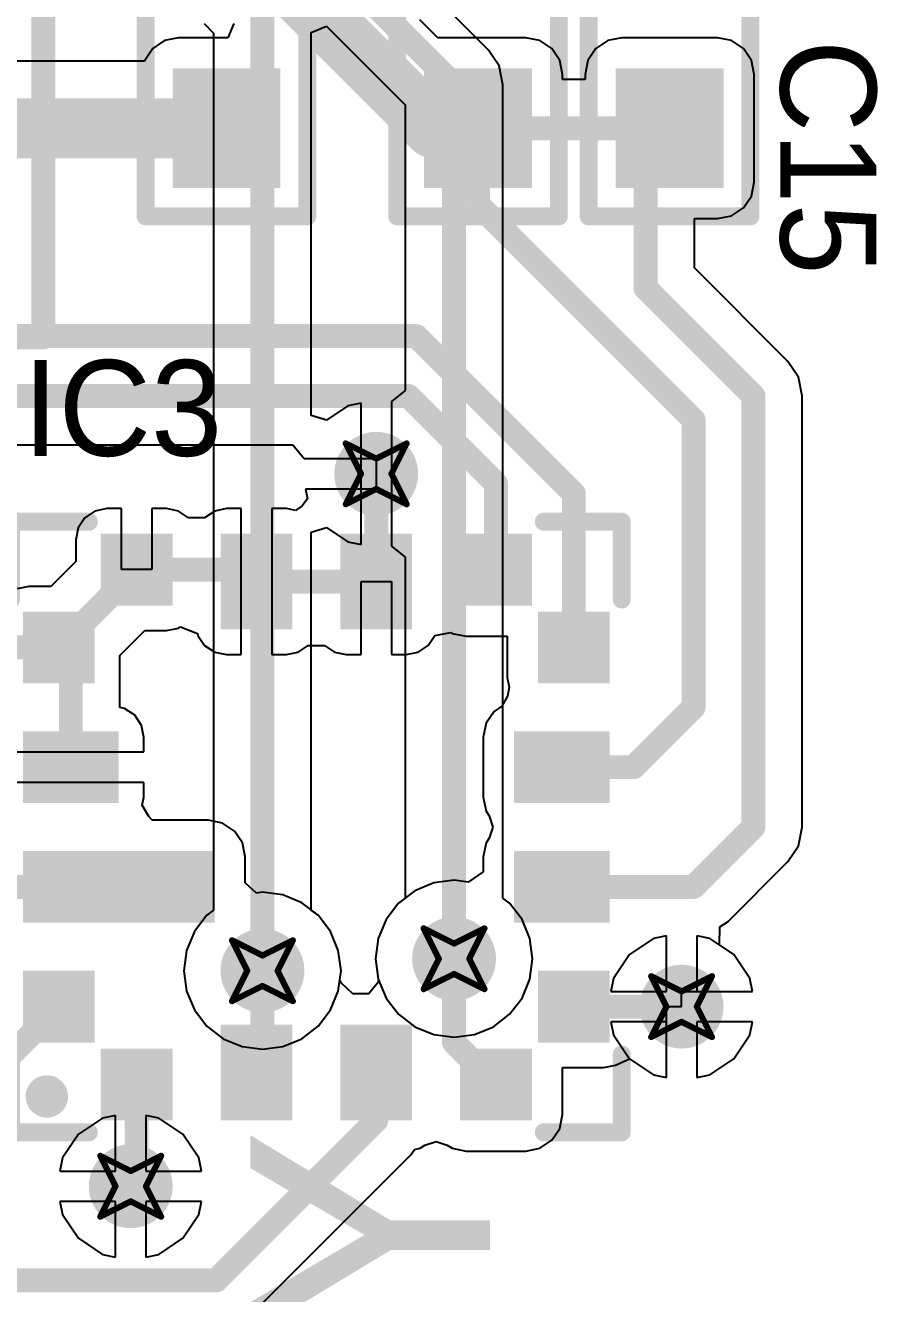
# Model space of a CAD drawing. Header units: millimetres. Extents: x 21 to 336, y 20 to 129.
# Drawn here: x 66.82 to 73.94, y 50.3 to 60.9 of the extents above; entities that cross this region are included whole.
import ezdxf

# ---------------------------------------------------------------- set-up
doc = ezdxf.new("R2010")
doc.units = ezdxf.units.MM
for name, color, linetype in [('BottomLayer', 5, 'Continuous'), ('BottomSolder', 6, 'Continuous'), ('DrillDrawing', 1, 'Continuous'), ('MultiLayer', 9, 'Continuous'), ('TopLayer', 1, 'Continuous'), ('TopOverlay', 2, 'Continuous'), ('TopPaste', 8, 'Continuous'), ('TopSolder', 216, 'Continuous')]:
    doc.layers.add(name, color=color, linetype=linetype)

# ---------------------------------------------------------------- blocks, each defined once
blk = doc.blocks.new('HDR1X2_1')
at = {"layer": 'BottomLayer', "const_width": 0.75}
blk.add_lwpolyline([(2.165, 0, 1), (2.915, 0, 1)], format="xyb", close=True, dxfattribs=at)
at = {"layer": 'BottomLayer'}
blk.add_solid([(-0.75, -0.75), (0.75, -0.75), (-0.75, 0.75), (0.75, 0.75)], dxfattribs=at)
at = {"layer": 'BottomSolder', "const_width": 0.8}
blk.add_lwpolyline([(2.14, 0, 1), (2.94, 0, 1)], format="xyb", close=True, dxfattribs=at)
at = {"layer": 'BottomSolder'}
blk.add_solid([(-0.8, -0.8), (0.8, -0.8), (-0.8, 0.8), (0.8, 0.8)], dxfattribs=at)
at = {"layer": 'MultiLayer', "const_width": 0.75}
blk.add_lwpolyline([(2.165, 0, 1), (2.915, 0, 1)], format="xyb", close=True, dxfattribs=at)
at = {"layer": 'MultiLayer'}
blk.add_solid([(-0.75, -0.75), (0.75, -0.75), (-0.75, 0.75), (0.75, 0.75)], dxfattribs=at)
at = {"layer": 'TopLayer', "const_width": 0.75}
blk.add_lwpolyline([(2.165, 0, 1), (2.915, 0, 1)], format="xyb", close=True, dxfattribs=at)
at = {"layer": 'TopLayer'}
blk.add_solid([(-0.75, -0.75), (0.75, -0.75), (-0.75, 0.75), (0.75, 0.75)], dxfattribs=at)
at = {"layer": 'TopOverlay', "const_width": 0.2}
for points in [[(3.81, 1.27), (-1.27, 1.27)], [(-1.27, -1.27), (-1.27, 1.27)], [(3.81, -1.27), (3.81, 1.27)], [(3.81, -1.27), (-1.27, -1.27)]]:
    blk.add_lwpolyline(points, dxfattribs=at)
at = {"layer": 'TopOverlay', "const_width": 0.1}
for points in [[(-1.32, 1.27, 1), (-1.22, 1.27, 1)], [(-1.32, 1.27, 1), (-1.22, 1.27, 1)], [(3.76, 1.27, 1), (3.86, 1.27, 1)], [(3.76, 1.27, 1), (3.86, 1.27, 1)], [(-1.32, -1.27, 1), (-1.22, -1.27, 1)], [(-1.32, -1.27, 1), (-1.22, -1.27, 1)], [(3.76, -1.27, 1), (3.86, -1.27, 1)], [(3.76, -1.27, 1), (3.86, -1.27, 1)]]:
    blk.add_lwpolyline(points, format="xyb", close=True, dxfattribs=at)
at = {"layer": 'TopSolder', "const_width": 0.8}
blk.add_lwpolyline([(2.14, 0, 1), (2.94, 0, 1)], format="xyb", close=True, dxfattribs=at)
at = {"layer": 'TopSolder'}
blk.add_solid([(-0.8, -0.8), (0.8, -0.8), (-0.8, 0.8), (0.8, 0.8)], dxfattribs=at)
blk = doc.blocks.new('SMD_RC0603_12')
at = {"layer": 'TopLayer'}
for points in [[(-1.314, -0.4), (-0.414, -0.4), (-1.314, 0.4), (-0.414, 0.4)], [(0.414, -0.4), (1.314, -0.4), (0.414, 0.4), (1.314, 0.4)]]:
    blk.add_solid(points, dxfattribs=at)
at = {"layer": 'TopOverlay', "const_width": 0.15}
for points in [[(1.6, 0.675), (-1.6, 0.675)], [(-1.6, -0.675), (-1.6, 0.675)], [(1.6, -0.675), (1.6, 0.675)], [(1.6, -0.675), (-1.6, -0.675)]]:
    blk.add_lwpolyline(points, dxfattribs=at)
at = {"layer": 'TopOverlay', "const_width": 0.075}
for points in [[(-1.638, 0.675, 1), (-1.563, 0.675, 1)], [(-1.638, 0.675, 1), (-1.563, 0.675, 1)], [(1.563, 0.675, 1), (1.638, 0.675, 1)], [(1.563, 0.675, 1), (1.638, 0.675, 1)], [(-1.638, -0.675, 1), (-1.563, -0.675, 1)], [(-1.638, -0.675, 1), (-1.563, -0.675, 1)], [(1.563, -0.675, 1), (1.638, -0.675, 1)], [(1.563, -0.675, 1), (1.638, -0.675, 1)]]:
    blk.add_lwpolyline(points, format="xyb", close=True, dxfattribs=at)
at = {"layer": 'TopPaste'}
for points in [[(-1.314, -0.4), (-0.414, -0.4), (-1.314, 0.4), (-0.414, 0.4)], [(0.414, -0.4), (1.314, -0.4), (0.414, 0.4), (1.314, 0.4)]]:
    blk.add_solid(points, dxfattribs=at)
at = {"layer": 'TopSolder'}
for points in [[(-1.364, -0.45), (-0.364, -0.45), (-1.364, 0.45), (-0.364, 0.45)], [(0.364, -0.45), (1.364, -0.45), (0.364, 0.45), (1.364, 0.45)]]:
    blk.add_solid(points, dxfattribs=at)
blk = doc.blocks.new('SMD_RC0603_13')
at = {"layer": 'TopLayer'}
for points in [[(-1.314, -0.4), (-0.414, -0.4), (-1.314, 0.4), (-0.414, 0.4)], [(0.414, -0.4), (1.314, -0.4), (0.414, 0.4), (1.314, 0.4)]]:
    blk.add_solid(points, dxfattribs=at)
at = {"layer": 'TopOverlay', "const_width": 0.15}
for points in [[(1.6, 0.675), (-1.6, 0.675)], [(-1.6, -0.675), (-1.6, 0.675)], [(1.6, -0.675), (1.6, 0.675)], [(1.6, -0.675), (-1.6, -0.675)]]:
    blk.add_lwpolyline(points, dxfattribs=at)
at = {"layer": 'TopOverlay', "const_width": 0.075}
for points in [[(-1.638, 0.675, 1), (-1.563, 0.675, 1)], [(-1.638, 0.675, 1), (-1.563, 0.675, 1)], [(1.563, 0.675, 1), (1.638, 0.675, 1)], [(1.563, 0.675, 1), (1.638, 0.675, 1)], [(-1.638, -0.675, 1), (-1.563, -0.675, 1)], [(-1.638, -0.675, 1), (-1.563, -0.675, 1)], [(1.563, -0.675, 1), (1.638, -0.675, 1)], [(1.563, -0.675, 1), (1.638, -0.675, 1)]]:
    blk.add_lwpolyline(points, format="xyb", close=True, dxfattribs=at)
at = {"layer": 'TopPaste'}
for points in [[(-1.314, -0.4), (-0.414, -0.4), (-1.314, 0.4), (-0.414, 0.4)], [(0.414, -0.4), (1.314, -0.4), (0.414, 0.4), (1.314, 0.4)]]:
    blk.add_solid(points, dxfattribs=at)
at = {"layer": 'TopSolder'}
for points in [[(-1.364, -0.45), (-0.364, -0.45), (-1.364, 0.45), (-0.364, 0.45)], [(0.364, -0.45), (1.364, -0.45), (0.364, 0.45), (1.364, 0.45)]]:
    blk.add_solid(points, dxfattribs=at)
blk = doc.blocks.new('LGA_16L_20')
at = {"layer": 'TopLayer'}
for points in [[(0.3, 2.9), (0.3, 2.4), (0.8, 2.9), (0.8, 2.4)], [(1.3, 2.9), (1.3, 2.2), (1.8, 2.9), (1.8, 2.2)], [(2.3, 2.9), (2.3, 2.2), (2.8, 2.9), (2.8, 2.2)], [(3.3, 2.9), (3.3, 2.4), (3.8, 2.9), (3.8, 2.4)], [(-0.35, 1.75), (0.15, 1.75), (-0.35, 2.25), (0.15, 2.25)], [(4.45, 2.25), (3.95, 2.25), (4.45, 1.75), (3.95, 1.75)], [(-0.35, 0.75), (0.35, 0.75), (-0.35, 1.25), (0.35, 1.25)], [(4.45, 1.25), (3.75, 1.25), (4.45, 0.75), (3.75, 0.75)], [(-0.35, -0.25), (1.15, -0.25), (-0.35, 0.25), (1.15, 0.25)], [(4.45, 0.25), (3.75, 0.25), (4.45, -0.25), (3.75, -0.25)], [(-0.35, -1.25), (0.15, -1.25), (-0.35, -0.75), (0.15, -0.75)], [(4.45, -0.75), (3.95, -0.75), (4.45, -1.25), (3.95, -1.25)], [(1.8, -1.9), (1.8, -1.2), (1.3, -1.9), (1.3, -1.2)], [(2.8, -1.9), (2.8, -1.2), (2.3, -1.9), (2.3, -1.2)], [(0.8, -1.9), (0.8, -1.4), (0.3, -1.9), (0.3, -1.4)], [(3.8, -1.9), (3.8, -1.4), (3.3, -1.9), (3.3, -1.4)]]:
    blk.add_solid(points, dxfattribs=at)
at = {"layer": 'TopOverlay', "const_width": 0.15}
for points in [[(-0.5, 2.4), (-0.5, 3.05)], [(-0.5, 3.05), (0.15, 3.05)], [(3.95, 3.05), (4.6, 3.05)], [(4.6, 2.4), (4.6, 3.05)], [(-0.5, -2.05), (-0.5, -1.4)], [(4.6, -2.05), (4.6, -1.4)], [(-0.5, -2.05), (0.15, -2.05)], [(3.95, -2.05), (4.6, -2.05)]]:
    blk.add_lwpolyline(points, dxfattribs=at)
at = {"layer": 'TopOverlay'}
for points, const_width in [([(-0.537, 3.05, 1), (-0.462, 3.05, 1)], 0.075), ([(-0.537, 3.05, 1), (-0.462, 3.05, 1)], 0.075), ([(0.112, 3.05, 1), (0.188, 3.05, 1)], 0.075), ([(3.912, 3.05, 1), (3.988, 3.05, 1)], 0.075), ([(4.563, 3.05, 1), (4.638, 3.05, 1)], 0.075), ([(4.563, 3.05, 1), (4.638, 3.05, 1)], 0.075), ([(-0.537, 2.4, 1), (-0.462, 2.4, 1)], 0.075), ([(4.563, 2.4, 1), (4.638, 2.4, 1)], 0.075), ([(-0.537, -1.4, 1), (-0.462, -1.4, 1)], 0.075), ([(4.563, -1.4, 1), (4.638, -1.4, 1)], 0.075), ([(-0.15, -1.75, 1), (-0.25, -1.75, 1)], 0.254), ([(-0.313, -1.75, 1), (-0.186, -1.75, 1)], 0.127), ([(-0.213, -1.75, 1), (-0.086, -1.75, 1)], 0.127), ([(-0.537, -2.05, 1), (-0.462, -2.05, 1)], 0.075), ([(-0.537, -2.05, 1), (-0.462, -2.05, 1)], 0.075), ([(0.112, -2.05, 1), (0.188, -2.05, 1)], 0.075), ([(3.912, -2.05, 1), (3.988, -2.05, 1)], 0.075), ([(4.563, -2.05, 1), (4.638, -2.05, 1)], 0.075), ([(4.563, -2.05, 1), (4.638, -2.05, 1)], 0.075)]:
    blk.add_lwpolyline(points, format="xyb", close=True, dxfattribs=dict(at, const_width=const_width))
at = {"layer": 'TopPaste'}
for points in [[(0.3, 2.9), (0.3, 2.4), (0.8, 2.9), (0.8, 2.4)], [(1.3, 2.9), (1.3, 2.2), (1.8, 2.9), (1.8, 2.2)], [(2.3, 2.9), (2.3, 2.2), (2.8, 2.9), (2.8, 2.2)], [(3.3, 2.9), (3.3, 2.4), (3.8, 2.9), (3.8, 2.4)], [(-0.35, 1.75), (0.15, 1.75), (-0.35, 2.25), (0.15, 2.25)], [(4.45, 2.25), (3.95, 2.25), (4.45, 1.75), (3.95, 1.75)], [(-0.35, 0.75), (0.35, 0.75), (-0.35, 1.25), (0.35, 1.25)], [(4.45, 1.25), (3.75, 1.25), (4.45, 0.75), (3.75, 0.75)], [(-0.35, -0.25), (1.15, -0.25), (-0.35, 0.25), (1.15, 0.25)], [(4.45, 0.25), (3.75, 0.25), (4.45, -0.25), (3.75, -0.25)], [(-0.35, -1.25), (0.15, -1.25), (-0.35, -0.75), (0.15, -0.75)], [(4.45, -0.75), (3.95, -0.75), (4.45, -1.25), (3.95, -1.25)], [(1.8, -1.9), (1.8, -1.2), (1.3, -1.9), (1.3, -1.2)], [(2.8, -1.9), (2.8, -1.2), (2.3, -1.9), (2.3, -1.2)], [(0.8, -1.9), (0.8, -1.4), (0.3, -1.9), (0.3, -1.4)], [(3.8, -1.9), (3.8, -1.4), (3.3, -1.9), (3.3, -1.4)]]:
    blk.add_solid(points, dxfattribs=at)
at = {"layer": 'TopSolder'}
for points in [[(0.25, 2.95), (0.25, 2.35), (0.85, 2.95), (0.85, 2.35)], [(1.25, 2.95), (1.25, 2.15), (1.85, 2.95), (1.85, 2.15)], [(2.25, 2.95), (2.25, 2.15), (2.85, 2.95), (2.85, 2.15)], [(3.25, 2.95), (3.25, 2.35), (3.85, 2.95), (3.85, 2.35)], [(-0.4, 1.7), (0.2, 1.7), (-0.4, 2.3), (0.2, 2.3)], [(4.5, 2.3), (3.9, 2.3), (4.5, 1.7), (3.9, 1.7)], [(-0.4, 0.7), (0.4, 0.7), (-0.4, 1.3), (0.4, 1.3)], [(4.5, 1.3), (3.7, 1.3), (4.5, 0.7), (3.7, 0.7)], [(-0.4, -0.3), (1.2, -0.3), (-0.4, 0.3), (1.2, 0.3)], [(4.5, 0.3), (3.7, 0.3), (4.5, -0.3), (3.7, -0.3)], [(-0.4, -1.3), (0.2, -1.3), (-0.4, -0.7), (0.2, -0.7)], [(4.5, -0.7), (3.9, -0.7), (4.5, -1.3), (3.9, -1.3)], [(1.85, -1.95), (1.85, -1.15), (1.25, -1.95), (1.25, -1.15)], [(2.85, -1.95), (2.85, -1.15), (2.25, -1.95), (2.25, -1.15)], [(0.85, -1.95), (0.85, -1.35), (0.25, -1.95), (0.25, -1.35)], [(3.85, -1.95), (3.85, -1.35), (3.25, -1.95), (3.25, -1.35)]]:
    blk.add_solid(points, dxfattribs=at)
blk = doc.blocks.new('SMD_RC0603_34')
at = {"layer": 'TopLayer'}
for points in [[(-1.314, -0.4), (-0.414, -0.4), (-1.314, 0.4), (-0.414, 0.4)], [(0.414, -0.4), (1.314, -0.4), (0.414, 0.4), (1.314, 0.4)]]:
    blk.add_solid(points, dxfattribs=at)
at = {"layer": 'TopOverlay', "const_width": 0.15}
for points in [[(1.6, 0.675), (-1.6, 0.675)], [(-1.6, -0.675), (-1.6, 0.675)], [(1.6, -0.675), (1.6, 0.675)], [(1.6, -0.675), (-1.6, -0.675)]]:
    blk.add_lwpolyline(points, dxfattribs=at)
at = {"layer": 'TopOverlay', "const_width": 0.075}
for points in [[(-1.638, 0.675, 1), (-1.563, 0.675, 1)], [(-1.638, 0.675, 1), (-1.563, 0.675, 1)], [(1.563, 0.675, 1), (1.638, 0.675, 1)], [(1.563, 0.675, 1), (1.638, 0.675, 1)], [(-1.638, -0.675, 1), (-1.563, -0.675, 1)], [(-1.638, -0.675, 1), (-1.563, -0.675, 1)], [(1.563, -0.675, 1), (1.638, -0.675, 1)], [(1.563, -0.675, 1), (1.638, -0.675, 1)]]:
    blk.add_lwpolyline(points, format="xyb", close=True, dxfattribs=at)
at = {"layer": 'TopPaste'}
for points in [[(-1.314, -0.4), (-0.414, -0.4), (-1.314, 0.4), (-0.414, 0.4)], [(0.414, -0.4), (1.314, -0.4), (0.414, 0.4), (1.314, 0.4)]]:
    blk.add_solid(points, dxfattribs=at)
at = {"layer": 'TopSolder'}
for points in [[(-1.364, -0.45), (-0.364, -0.45), (-1.364, 0.45), (-0.364, 0.45)], [(0.364, -0.45), (1.364, -0.45), (0.364, 0.45), (1.364, 0.45)]]:
    blk.add_solid(points, dxfattribs=at)

msp = doc.modelspace()

# ---------------------------------------------------------------- linework, layer by layer
at = {"layer": 'BottomLayer'}
for p, q in [((70.688, 60.688), (69.533, 61.844)), ((68.312, 60.912), (68.392, 60.831)), ((68.392, 60.831), (68.392, 53.506)), ((69.208, 60.836), (69.335, 60.888)), ((69.208, 57.637), (69.208, 60.836)), ((69.335, 60.888), (69.992, 60.231)), ((70.777, 60.556), (70.688, 60.688)), ((70.688, 60.688), (70.688, 60.688)), ((70.808, 60.4), (70.777, 60.556)), ((70.808, 53.606), (70.808, 60.4)), ((69.992, 60.231), (69.992, 57.847)), ((69.992, 57.847), (69.877, 57.753)), ((69.623, 57.741), (69.514, 57.719)), ((69.623, 57.15), (69.623, 57.741)), ((69.877, 57.753), (69.877, 57.15)), ((69.335, 57.599), (69.208, 57.637)), ((69.514, 57.719), (69.335, 57.599)), ((69.623, 56.559), (69.623, 57.15)), ((69.877, 57.15), (69.877, 56.547)), ((69.208, 56.663), (69.335, 56.701)), ((69.335, 56.701), (69.514, 56.581)), ((69.208, 53.506), (69.208, 56.663)), ((69.514, 56.581), (69.623, 56.559)), ((69.877, 56.547), (69.992, 56.453)), ((69.992, 56.453), (69.992, 53.606)), ((69.992, 53.606), (69.936, 53.564)), ((70.864, 53.564), (70.808, 53.606)), ((68.392, 53.506), (68.336, 53.464)), ((69.264, 53.464), (69.208, 53.506)), ((69.936, 53.564), (69.832, 53.428)), ((70.968, 53.428), (70.864, 53.564)), ((68.336, 53.464), (68.232, 53.328)), ((69.368, 53.328), (69.264, 53.464)), ((69.832, 53.428), (69.767, 53.27)), ((71.033, 53.27), (70.968, 53.428)), ((68.232, 53.328), (68.167, 53.17)), ((69.433, 53.17), (69.368, 53.328)), ((72.173, 53.291), (72.064, 53.269)), ((72.173, 52.827), (72.173, 53.291)), ((72.536, 53.269), (72.427, 53.291)), ((72.427, 53.291), (72.427, 52.827)), ((69.767, 53.27), (69.744, 53.1)), ((71.056, 53.1), (71.033, 53.27)), ((72.064, 53.269), (71.865, 53.135)), ((72.735, 53.135), (72.536, 53.269)), ((68.167, 53.17), (68.144, 53)), ((69.456, 53), (69.433, 53.17)), ((69.744, 53.1), (69.767, 52.93)), ((71.033, 52.93), (71.056, 53.1)), ((71.865, 53.135), (71.731, 52.936)), ((72.869, 52.936), (72.735, 53.135)), ((68.144, 53), (68.167, 52.83)), ((69.433, 52.83), (69.456, 53)), ((69.767, 52.93), (69.832, 52.772)), ((70.968, 52.772), (71.033, 52.93)), ((71.731, 52.936), (71.709, 52.827)), ((72.891, 52.827), (72.869, 52.936)), ((68.167, 52.83), (68.232, 52.672)), ((69.368, 52.672), (69.433, 52.83)), ((69.832, 52.772), (69.936, 52.636)), ((70.864, 52.636), (70.968, 52.772)), ((71.709, 52.827), (72.173, 52.827)), ((72.427, 52.827), (72.891, 52.827)), ((68.232, 52.672), (68.336, 52.536)), ((69.264, 52.536), (69.368, 52.672)), ((69.936, 52.636), (70.072, 52.532)), ((70.728, 52.532), (70.864, 52.636)), ((72.173, 52.573), (71.709, 52.573)), ((71.709, 52.573), (71.731, 52.464)), ((72.173, 52.109), (72.173, 52.573)), ((72.891, 52.573), (72.427, 52.573)), ((72.427, 52.573), (72.427, 52.109)), ((72.869, 52.464), (72.891, 52.573)), ((68.336, 52.536), (68.472, 52.432)), ((68.472, 52.432), (68.63, 52.367)), ((68.97, 52.367), (69.128, 52.432)), ((69.128, 52.432), (69.264, 52.536)), ((70.072, 52.532), (70.23, 52.467)), ((70.23, 52.467), (70.4, 52.444)), ((70.4, 52.444), (70.57, 52.467)), ((70.57, 52.467), (70.728, 52.532)), ((71.731, 52.464), (71.865, 52.265)), ((72.735, 52.265), (72.869, 52.464)), ((68.63, 52.367), (68.8, 52.344)), ((68.8, 52.344), (68.97, 52.367)), ((71.865, 52.265), (72.064, 52.131)), ((72.536, 52.131), (72.735, 52.265)), ((72.064, 52.131), (72.173, 52.109)), ((72.427, 52.109), (72.536, 52.131)), ((67.464, 51.769), (67.265, 51.635)), ((67.573, 51.791), (67.464, 51.769)), ((67.573, 51.327), (67.573, 51.791)), ((67.936, 51.769), (67.827, 51.791)), ((67.827, 51.791), (67.827, 51.327)), ((68.135, 51.635), (67.936, 51.769)), ((67.265, 51.635), (67.131, 51.436)), ((68.269, 51.436), (68.135, 51.635)), ((67.131, 51.436), (67.109, 51.327)), ((68.291, 51.327), (68.269, 51.436)), ((67.109, 51.327), (67.573, 51.327)), ((67.827, 51.327), (68.291, 51.327)), ((67.573, 51.073), (67.109, 51.073)), ((67.109, 51.073), (67.131, 50.964)), ((67.573, 50.609), (67.573, 51.073)), ((68.291, 51.073), (67.827, 51.073)), ((67.827, 51.073), (67.827, 50.609)), ((68.269, 50.964), (68.291, 51.073)), ((67.131, 50.964), (67.265, 50.765)), ((68.135, 50.765), (68.269, 50.964)), ((67.265, 50.765), (67.464, 50.631)), ((67.936, 50.631), (68.135, 50.765)), ((67.464, 50.631), (67.573, 50.609)), ((67.827, 50.609), (67.936, 50.631))]:
    msp.add_line(p, q, dxfattribs=at)
at = {"layer": 'BottomLayer', "const_width": 0.2}
for points in [[(69.125, 61.675), (70.4, 60.4)], [(68.8, 53), (68.8, 61)], [(70.4, 53.1), (70.4, 60.4)], [(69.7, 57.2), (69.75, 57.15)]]:
    msp.add_lwpolyline(points, dxfattribs=at)
at = {"layer": 'BottomLayer'}
for points, const_width in [([(70.35, 60.4, 1), (70.45, 60.4, 1)], 0.1), ([(70.35, 60.4, 1), (70.45, 60.4, 1)], 0.1), ([(69.575, 57.15, 1), (69.925, 57.15, 1)], 0.35), ([(69.65, 57.2, 1), (69.75, 57.2, 1)], 0.1), ([(69.7, 57.15, 1), (69.8, 57.15, 1)], 0.1), ([(70.225, 53.1, 1), (70.575, 53.1, 1)], 0.35), ([(68.625, 53, 1), (68.975, 53, 1)], 0.35), ([(70.35, 53.1, 1), (70.45, 53.1, 1)], 0.1), ([(68.75, 53, 1), (68.85, 53, 1)], 0.1), ([(72.125, 52.7, 1), (72.475, 52.7, 1)], 0.35), ([(67.525, 51.2, 1), (67.875, 51.2, 1)], 0.35)]:
    msp.add_lwpolyline(points, format="xyb", close=True, dxfattribs=dict(at, const_width=const_width))
at = {"layer": 'DrillDrawing', "const_width": 0.0508}
for points in [[(69.496, 57.404), (69.75, 57.277)], [(69.496, 57.404), (69.623, 57.15)], [(69.75, 57.277), (70.004, 57.404)], [(69.877, 57.15), (70.004, 57.404)], [(69.496, 56.896), (69.623, 57.15)], [(69.877, 57.15), (70.004, 56.896)], [(69.496, 56.896), (69.75, 57.023)], [(69.75, 57.023), (70.004, 56.896)], [(68.546, 53.254), (68.8, 53.127)], [(68.546, 53.254), (68.673, 53)], [(68.8, 53.127), (69.054, 53.254)], [(68.927, 53), (69.054, 53.254)], [(70.146, 53.354), (70.4, 53.227)], [(70.146, 53.354), (70.273, 53.1)], [(70.4, 53.227), (70.654, 53.354)], [(70.527, 53.1), (70.654, 53.354)], [(70.146, 52.846), (70.273, 53.1)], [(70.527, 53.1), (70.654, 52.846)], [(68.546, 52.746), (68.673, 53)], [(68.927, 53), (69.054, 52.746)], [(70.146, 52.846), (70.4, 52.973)], [(70.4, 52.973), (70.654, 52.846)], [(72.046, 52.954), (72.3, 52.827)], [(72.046, 52.954), (72.173, 52.7)], [(72.3, 52.827), (72.554, 52.954)], [(72.427, 52.7), (72.554, 52.954)], [(68.546, 52.746), (68.8, 52.873)], [(68.8, 52.873), (69.054, 52.746)], [(72.046, 52.446), (72.173, 52.7)], [(72.427, 52.7), (72.554, 52.446)], [(72.046, 52.446), (72.3, 52.573)], [(72.3, 52.573), (72.554, 52.446)], [(67.446, 51.454), (67.7, 51.327)], [(67.446, 51.454), (67.573, 51.2)], [(67.7, 51.327), (67.954, 51.454)], [(67.827, 51.2), (67.954, 51.454)], [(67.446, 50.946), (67.573, 51.2)], [(67.827, 51.2), (67.954, 50.946)], [(67.446, 50.946), (67.7, 51.073)], [(67.7, 51.073), (67.954, 50.946)]]:
    msp.add_lwpolyline(points, dxfattribs=at)
at = {"layer": 'DrillDrawing', "const_width": 0.0254}
for points in [[(69.483, 57.404, 1), (69.509, 57.404, 1)], [(69.483, 57.404, 1), (69.509, 57.404, 1)], [(69.991, 57.404, 1), (70.017, 57.404, 1)], [(69.991, 57.404, 1), (70.017, 57.404, 1)], [(69.737, 57.277, 1), (69.763, 57.277, 1)], [(69.737, 57.277, 1), (69.763, 57.277, 1)], [(69.61, 57.15, 1), (69.636, 57.15, 1)], [(69.61, 57.15, 1), (69.636, 57.15, 1)], [(69.864, 57.15, 1), (69.89, 57.15, 1)], [(69.864, 57.15, 1), (69.89, 57.15, 1)], [(69.737, 57.023, 1), (69.763, 57.023, 1)], [(69.737, 57.023, 1), (69.763, 57.023, 1)], [(69.483, 56.896, 1), (69.509, 56.896, 1)], [(69.483, 56.896, 1), (69.509, 56.896, 1)], [(69.991, 56.896, 1), (70.017, 56.896, 1)], [(69.991, 56.896, 1), (70.017, 56.896, 1)], [(68.533, 53.254, 1), (68.559, 53.254, 1)], [(68.533, 53.254, 1), (68.559, 53.254, 1)], [(69.041, 53.254, 1), (69.067, 53.254, 1)], [(69.041, 53.254, 1), (69.067, 53.254, 1)], [(70.133, 53.354, 1), (70.159, 53.354, 1)], [(70.133, 53.354, 1), (70.159, 53.354, 1)], [(70.641, 53.354, 1), (70.667, 53.354, 1)], [(70.641, 53.354, 1), (70.667, 53.354, 1)], [(70.387, 53.227, 1), (70.413, 53.227, 1)], [(70.387, 53.227, 1), (70.413, 53.227, 1)], [(68.787, 53.127, 1), (68.813, 53.127, 1)], [(68.787, 53.127, 1), (68.813, 53.127, 1)], [(70.26, 53.1, 1), (70.286, 53.1, 1)], [(70.26, 53.1, 1), (70.286, 53.1, 1)], [(70.514, 53.1, 1), (70.54, 53.1, 1)], [(70.514, 53.1, 1), (70.54, 53.1, 1)], [(68.66, 53, 1), (68.686, 53, 1)], [(68.66, 53, 1), (68.686, 53, 1)], [(68.914, 53, 1), (68.94, 53, 1)], [(68.914, 53, 1), (68.94, 53, 1)], [(70.387, 52.973, 1), (70.413, 52.973, 1)], [(70.387, 52.973, 1), (70.413, 52.973, 1)], [(72.033, 52.954, 1), (72.059, 52.954, 1)], [(72.033, 52.954, 1), (72.059, 52.954, 1)], [(72.541, 52.954, 1), (72.567, 52.954, 1)], [(72.541, 52.954, 1), (72.567, 52.954, 1)], [(68.787, 52.873, 1), (68.813, 52.873, 1)], [(68.787, 52.873, 1), (68.813, 52.873, 1)], [(70.133, 52.846, 1), (70.159, 52.846, 1)], [(70.133, 52.846, 1), (70.159, 52.846, 1)], [(70.641, 52.846, 1), (70.667, 52.846, 1)], [(70.641, 52.846, 1), (70.667, 52.846, 1)], [(68.533, 52.746, 1), (68.559, 52.746, 1)], [(68.533, 52.746, 1), (68.559, 52.746, 1)], [(69.041, 52.746, 1), (69.067, 52.746, 1)], [(69.041, 52.746, 1), (69.067, 52.746, 1)], [(72.287, 52.827, 1), (72.313, 52.827, 1)], [(72.287, 52.827, 1), (72.313, 52.827, 1)], [(72.16, 52.7, 1), (72.186, 52.7, 1)], [(72.16, 52.7, 1), (72.186, 52.7, 1)], [(72.414, 52.7, 1), (72.44, 52.7, 1)], [(72.414, 52.7, 1), (72.44, 52.7, 1)], [(72.287, 52.573, 1), (72.313, 52.573, 1)], [(72.287, 52.573, 1), (72.313, 52.573, 1)], [(72.033, 52.446, 1), (72.059, 52.446, 1)], [(72.033, 52.446, 1), (72.059, 52.446, 1)], [(72.541, 52.446, 1), (72.567, 52.446, 1)], [(72.541, 52.446, 1), (72.567, 52.446, 1)], [(67.433, 51.454, 1), (67.459, 51.454, 1)], [(67.433, 51.454, 1), (67.459, 51.454, 1)], [(67.941, 51.454, 1), (67.967, 51.454, 1)], [(67.941, 51.454, 1), (67.967, 51.454, 1)], [(67.687, 51.327, 1), (67.713, 51.327, 1)], [(67.687, 51.327, 1), (67.713, 51.327, 1)], [(67.56, 51.2, 1), (67.586, 51.2, 1)], [(67.56, 51.2, 1), (67.586, 51.2, 1)], [(67.814, 51.2, 1), (67.84, 51.2, 1)], [(67.814, 51.2, 1), (67.84, 51.2, 1)], [(67.687, 51.073, 1), (67.713, 51.073, 1)], [(67.687, 51.073, 1), (67.713, 51.073, 1)], [(67.433, 50.946, 1), (67.459, 50.946, 1)], [(67.433, 50.946, 1), (67.459, 50.946, 1)], [(67.941, 50.946, 1), (67.967, 50.946, 1)], [(67.941, 50.946, 1), (67.967, 50.946, 1)]]:
    msp.add_lwpolyline(points, format="xyb", close=True, dxfattribs=at)
at = {"layer": 'MultiLayer', "const_width": 0.35}
for points in [[(69.575, 57.15, 1), (69.925, 57.15, 1)], [(70.225, 53.1, 1), (70.575, 53.1, 1)], [(68.625, 53, 1), (68.975, 53, 1)], [(72.125, 52.7, 1), (72.475, 52.7, 1)], [(67.525, 51.2, 1), (67.875, 51.2, 1)]]:
    msp.add_lwpolyline(points, format="xyb", close=True, dxfattribs=at)
at = {"layer": 'TopLayer'}
for p, q in [((68.561, 60.91), (68.512, 60.792)), ((70.264, 60.792), (70.115, 60.942)), ((67.884, 60.703), (67.817, 60.603)), ((67.983, 60.769), (67.884, 60.703)), ((68.1, 60.792), (67.983, 60.769)), ((68.512, 60.792), (68.1, 60.792)), ((71, 60.792), (70.264, 60.792)), ((71.117, 60.769), (71, 60.792)), ((71.216, 60.703), (71.117, 60.769)), ((71.283, 60.603), (71.216, 60.703)), ((71.584, 60.703), (71.517, 60.603)), ((71.683, 60.769), (71.584, 60.703)), ((71.8, 60.792), (71.683, 60.769)), ((72.6, 60.792), (71.8, 60.792)), ((72.717, 60.769), (72.6, 60.792)), ((72.816, 60.703), (72.717, 60.769)), ((72.883, 60.603), (72.816, 60.703)), ((67.816, 60.597), (66.176, 60.597)), ((67.817, 60.603), (67.816, 60.597)), ((71.306, 60.486), (71.283, 60.603)), ((71.517, 60.603), (71.494, 60.486)), ((72.906, 60.486), (72.883, 60.603)), ((71.306, 60.444), (71.306, 60.486)), ((71.494, 60.486), (71.494, 60.444)), ((72.906, 59.586), (72.906, 60.486)), ((71.494, 60.444), (71.306, 60.444)), ((72.883, 59.469), (72.906, 59.586)), ((72.816, 59.37), (72.883, 59.469)), ((72.717, 59.304), (72.816, 59.37)), ((72.408, 58.869), (72.408, 59.281)), ((72.408, 59.281), (72.6, 59.281)), ((72.6, 59.281), (72.717, 59.304)), ((73.188, 58.088), (72.408, 58.869)), ((73.277, 57.956), (73.188, 58.088)), ((73.188, 58.088), (73.188, 58.088)), ((73.308, 57.8), (73.277, 57.956)), ((73.308, 54.2), (73.308, 57.8)), ((65.069, 57.392), (69.053, 57.392)), ((69.053, 57.392), (69.147, 57.277)), ((69.147, 57.277), (69.75, 57.277)), ((69.75, 57.277), (69.75, 57.023)), ((69.75, 57.023), (69.159, 57.023)), ((69.159, 57.023), (69.176, 56.941)), ((69.132, 56.883), (69.128, 56.879)), ((69.176, 56.941), (69.132, 56.883)), ((67.317, 56.783), (67.261, 56.699)), ((67.401, 56.839), (67.317, 56.783)), ((67.5, 56.859), (67.401, 56.839)), ((67.623, 56.859), (67.5, 56.859)), ((67.623, 56.35), (67.623, 56.859)), ((68, 56.859), (67.877, 56.859)), ((67.877, 56.859), (67.877, 56.35)), ((68.099, 56.839), (68, 56.859)), ((68.183, 56.783), (68.099, 56.839)), ((68.185, 56.781), (68.183, 56.783)), ((68.315, 56.781), (68.185, 56.781)), ((68.317, 56.783), (68.315, 56.781)), ((68.401, 56.839), (68.317, 56.783)), ((68.5, 56.859), (68.401, 56.839)), ((68.623, 56.859), (68.5, 56.859)), ((68.623, 56.25), (68.623, 56.859)), ((69, 56.859), (68.877, 56.859)), ((68.877, 56.859), (68.877, 56.25)), ((69.075, 56.844), (69, 56.859)), ((69.128, 56.879), (69.075, 56.844)), ((67.261, 56.699), (67.241, 56.6)), ((67.241, 56.6), (67.241, 56.418)), ((67.241, 56.418), (67.032, 56.209)), ((67.877, 56.35), (67.623, 56.35)), ((68.623, 55.641), (68.623, 56.25)), ((68.877, 56.25), (68.877, 55.641)), ((69.623, 55.641), (69.623, 56.25)), ((69.623, 56.25), (69.877, 56.25)), ((69.877, 56.25), (69.877, 55.641)), ((66.85, 56.209), (66.751, 56.189)), ((67.032, 56.209), (66.85, 56.209)), ((67.609, 55.632), (67.818, 55.841)), ((67.818, 55.841), (68, 55.841)), ((68, 55.841), (68.099, 55.861)), ((68.099, 55.861), (68.117, 55.873)), ((68.117, 55.873), (68.258, 55.817)), ((70.239, 55.801), (70.373, 55.824)), ((70.373, 55.824), (70.383, 55.817)), ((68.258, 55.817), (68.261, 55.801)), ((68.261, 55.801), (68.317, 55.717)), ((68.317, 55.717), (68.401, 55.661)), ((69.099, 55.661), (69.183, 55.717)), ((69.183, 55.717), (69.317, 55.717)), ((69.317, 55.717), (69.401, 55.661)), ((70.099, 55.661), (70.183, 55.717)), ((70.183, 55.717), (70.239, 55.801)), ((70.383, 55.817), (70.5, 55.794)), ((70.5, 55.794), (70.844, 55.794)), ((70.844, 55.794), (70.844, 55.45)), ((67.609, 55.45), (67.609, 55.632)), ((68.401, 55.661), (68.5, 55.641)), ((68.5, 55.641), (68.623, 55.641)), ((68.877, 55.641), (69, 55.641)), ((69, 55.641), (69.099, 55.661)), ((69.401, 55.661), (69.5, 55.641)), ((69.5, 55.641), (69.623, 55.641)), ((69.877, 55.641), (70, 55.641)), ((70, 55.641), (70.099, 55.661)), ((67.608, 55.444), (67.609, 55.45)), ((67.608, 55.197), (67.608, 55.444)), ((70.844, 55.45), (70.861, 55.368)), ((70.846, 55.294), (70.798, 55.209)), ((70.861, 55.368), (70.846, 55.294)), ((67.649, 55.189), (67.608, 55.197)), ((67.733, 55.133), (67.649, 55.189)), ((70.798, 55.209), (70.734, 55.166)), ((67.789, 55.049), (67.733, 55.133)), ((70.734, 55.166), (70.667, 55.067)), ((67.809, 54.95), (67.789, 55.049)), ((70.667, 55.067), (70.644, 54.95)), ((67.809, 54.827), (67.809, 54.95)), ((70.644, 54.95), (70.644, 54.45)), ((66.591, 54.827), (67.809, 54.827)), ((67.809, 54.573), (66.591, 54.573)), ((67.809, 54.45), (67.809, 54.573)), ((67.796, 54.383), (67.809, 54.45)), ((70.644, 54.45), (70.667, 54.333)), ((67.85, 54.287), (67.796, 54.383)), ((67.879, 54.256), (67.85, 54.287)), ((68.35, 54.256), (67.879, 54.256)), ((68.467, 54.233), (68.35, 54.256)), ((68.566, 54.166), (68.467, 54.233)), ((70.667, 54.333), (70.694, 54.293)), ((70.694, 54.293), (70.723, 54.2)), ((68.633, 54.067), (68.566, 54.166)), ((70.723, 54.2), (70.694, 54.107)), ((73.277, 54.044), (73.308, 54.2)), ((73.308, 54.2), (73.308, 54.2)), ((68.656, 53.95), (68.633, 54.067)), ((70.667, 54.067), (70.644, 53.95)), ((70.694, 54.107), (70.667, 54.067)), ((73.188, 53.912), (73.277, 54.044)), ((68.656, 53.733), (68.656, 53.95)), ((70.644, 53.95), (70.644, 53.826)), ((70.644, 53.826), (70.517, 53.74)), ((72.688, 53.412), (73.188, 53.912)), ((68.751, 53.649), (68.656, 53.733)), ((70.23, 53.733), (70.072, 53.668)), ((70.4, 53.756), (70.23, 53.733)), ((70.517, 53.74), (70.4, 53.756)), ((68.8, 53.656), (68.751, 53.649)), ((68.97, 53.633), (68.8, 53.656)), ((69.128, 53.568), (68.97, 53.633)), ((70.072, 53.668), (69.936, 53.564)), ((69.264, 53.464), (69.128, 53.568)), ((69.936, 53.564), (69.832, 53.428)), ((69.368, 53.328), (69.264, 53.464)), ((69.832, 53.428), (69.767, 53.27)), ((72.62, 53.366), (72.688, 53.412)), ((69.433, 53.17), (69.368, 53.328)), ((72.616, 53.215), (72.62, 53.366)), ((69.767, 53.27), (69.744, 53.1)), ((72.735, 53.135), (72.616, 53.215)), ((69.456, 53), (69.433, 53.17)), ((69.744, 53.1), (69.766, 52.933)), ((72.869, 52.936), (72.735, 53.135)), ((69.446, 52.925), (69.456, 53)), ((69.459, 52.895), (69.446, 52.925)), ((69.555, 52.806), (69.459, 52.895)), ((69.769, 52.906), (69.688, 52.806)), ((69.766, 52.933), (69.769, 52.906)), ((72.891, 52.827), (72.869, 52.936)), ((69.688, 52.806), (69.555, 52.806)), ((72.3, 52.7), (72.3, 52.827)), ((72.3, 52.827), (72.891, 52.827)), ((72.173, 52.109), (72.173, 52.7)), ((72.173, 52.7), (72.3, 52.7)), ((72.891, 52.573), (72.427, 52.573)), ((72.427, 52.573), (72.427, 52.109)), ((72.869, 52.464), (72.891, 52.573)), ((72.735, 52.265), (72.869, 52.464)), ((71.749, 52.211), (71.865, 52.265)), ((71.865, 52.265), (72.064, 52.131)), ((72.536, 52.131), (72.735, 52.265)), ((71.306, 51.8), (71.306, 52.191)), ((71.306, 52.191), (71.65, 52.191)), ((71.65, 52.191), (71.749, 52.211)), ((72.064, 52.131), (72.173, 52.109)), ((72.427, 52.109), (72.536, 52.131)), ((71.283, 51.683), (71.306, 51.8)), ((71.216, 51.584), (71.283, 51.683)), ((70.038, 51.462), (70.069, 51.508)), ((70.069, 51.508), (70.117, 51.517)), ((70.117, 51.517), (70.157, 51.544)), ((70.157, 51.544), (70.25, 51.573)), ((70.25, 51.573), (70.343, 51.544)), ((70.343, 51.544), (70.383, 51.517)), ((70.383, 51.517), (70.5, 51.494)), ((70.5, 51.494), (71, 51.494)), ((71, 51.494), (71.117, 51.517)), ((71.117, 51.517), (71.216, 51.584)), ((68.702, 50.125), (70.038, 51.462)), ((70.038, 51.462), (70.038, 51.462))]:
    msp.add_line(p, q, dxfattribs=at)
for points, const_width in [([(68.5, 61.764), (70.227, 60.036)], 0.5), ([(66.176, 60.036), (68.5, 60.036)], 0.5), ([(70.227, 60.036), (70.6, 60.036)], 0.5), ([(70.6, 60.036), (72.2, 60.036)], 0.2), ([(70.6, 59.4), (70.6, 60.036)], 0.2), ([(72, 59.836), (72.2, 60.036)], 0.2), ([(72, 58.7), (72, 59.836)], 0.2), ([(70.6, 59.4), (72.4, 57.6)], 0.2), ([(72, 58.7), (72.9, 57.8)], 0.2), ([(64.3, 58.3), (70.085, 58.3)], 0.2), ([(70.085, 58.3), (71.4, 56.985)], 0.2), ([(64.8, 57.8), (70.019, 57.8)], 0.2), ([(70.019, 57.8), (70.75, 57.069)], 0.2), ([(72.9, 54.2), (72.9, 57.8)], 0.2), ([(72.4, 55.2), (72.4, 57.6)], 0.2), ([(69.75, 56.25), (69.75, 57.15)], 0.2), ([(70.75, 56.35), (70.75, 57.069)], 0.2), ([(71.4, 55.7), (71.4, 56.985)], 0.2), ([(67.1, 55.7), (67.75, 56.35)], 0.2), ([(67.75, 56.35), (68.65, 56.35)], 0.2), ([(68.65, 56.35), (68.75, 56.25)], 0.2), ([(68.75, 56.25), (69.75, 56.25)], 0.2), ([(66.2, 55.7), (67.1, 55.7)], 0.2), ([(67.1, 55.7), (67.1, 55.7)], 0.2), ([(67.1, 55.7), (67.2, 55.6)], 0.2), ([(67.2, 54.7), (67.2, 55.6)], 0.2), ([(71.9, 54.7), (72.4, 55.2)], 0.2), ([(71.3, 54.7), (71.9, 54.7)], 0.2), ([(72.4, 53.7), (72.9, 54.2)], 0.2), ([(64.964, 53.7), (67.6, 53.7)], 0.2), ([(71.3, 53.7), (72.4, 53.7)], 0.2), ([(70.4, 52.4), (70.4, 53.1)], 0.2), ([(68.8, 52.2), (68.8, 53)], 0.2), ([(65.214, 50.814), (67.1, 52.7)], 0.2), ([(71.4, 52.7), (72.3, 52.7)], 0.2), ([(70.4, 52.4), (70.75, 52.05)], 0.2), ([(68.75, 52.15), (68.8, 52.2)], 0.2), ([(69.75, 51.75), (69.75, 52.15)], 0.2), ([(67.75, 51.25), (67.75, 52.05)], 0.2), ([(68.414, 50.414), (69.75, 51.75)], 0.2), ([(67.7, 51.2), (67.75, 51.25)], 0.2), ([(60.609, 50.414), (68.414, 50.414)], 0.2)]:
    msp.add_lwpolyline(points, dxfattribs=dict(at, const_width=const_width))
for points, const_width in [([(68.375, 60.036, 1), (68.625, 60.036, 1)], 0.25), ([(70.102, 60.036, 1), (70.352, 60.036, 1)], 0.25), ([(70.102, 60.036, 1), (70.352, 60.036, 1)], 0.25), ([(70.475, 60.036, 1), (70.725, 60.036, 1)], 0.25), ([(70.55, 60.036, 1), (70.65, 60.036, 1)], 0.1), ([(70.55, 60.036, 1), (70.65, 60.036, 1)], 0.1), ([(72.15, 60.036, 1), (72.25, 60.036, 1)], 0.1), ([(72.15, 60.036, 1), (72.25, 60.036, 1)], 0.1), ([(71.95, 59.836, 1), (72.05, 59.836, 1)], 0.1), ([(71.95, 59.836, 1), (72.05, 59.836, 1)], 0.1), ([(70.55, 59.4, 1), (70.65, 59.4, 1)], 0.1), ([(70.55, 59.4, 1), (70.65, 59.4, 1)], 0.1), ([(71.95, 58.7, 1), (72.05, 58.7, 1)], 0.1), ([(71.95, 58.7, 1), (72.05, 58.7, 1)], 0.1), ([(70.035, 58.3, 1), (70.135, 58.3, 1)], 0.1), ([(70.035, 58.3, 1), (70.135, 58.3, 1)], 0.1), ([(69.969, 57.8, 1), (70.069, 57.8, 1)], 0.1), ([(69.969, 57.8, 1), (70.069, 57.8, 1)], 0.1), ([(72.85, 57.8, 1), (72.95, 57.8, 1)], 0.1), ([(72.85, 57.8, 1), (72.95, 57.8, 1)], 0.1), ([(72.35, 57.6, 1), (72.45, 57.6, 1)], 0.1), ([(72.35, 57.6, 1), (72.45, 57.6, 1)], 0.1), ([(69.575, 57.15, 1), (69.925, 57.15, 1)], 0.35), ([(69.7, 57.15, 1), (69.8, 57.15, 1)], 0.1), ([(70.7, 57.069, 1), (70.8, 57.069, 1)], 0.1), ([(70.7, 57.069, 1), (70.8, 57.069, 1)], 0.1), ([(71.35, 56.985, 1), (71.45, 56.985, 1)], 0.1), ([(71.35, 56.985, 1), (71.45, 56.985, 1)], 0.1), ([(67.7, 56.35, 1), (67.8, 56.35, 1)], 0.1), ([(67.7, 56.35, 1), (67.8, 56.35, 1)], 0.1), ([(68.6, 56.35, 1), (68.7, 56.35, 1)], 0.1), ([(68.6, 56.35, 1), (68.7, 56.35, 1)], 0.1), ([(70.7, 56.35, 1), (70.8, 56.35, 1)], 0.1), ([(68.7, 56.25, 1), (68.8, 56.25, 1)], 0.1), ([(68.7, 56.25, 1), (68.8, 56.25, 1)], 0.1), ([(69.7, 56.25, 1), (69.8, 56.25, 1)], 0.1), ([(69.7, 56.25, 1), (69.8, 56.25, 1)], 0.1), ([(67.05, 55.7, 1), (67.15, 55.7, 1)], 0.1), ([(67.05, 55.7, 1), (67.15, 55.7, 1)], 0.1), ([(67.05, 55.7, 1), (67.15, 55.7, 1)], 0.1), ([(67.05, 55.7, 1), (67.15, 55.7, 1)], 0.1), ([(67.05, 55.7, 1), (67.15, 55.7, 1)], 0.1), ([(71.35, 55.7, 1), (71.45, 55.7, 1)], 0.1), ([(67.15, 55.6, 1), (67.25, 55.6, 1)], 0.1), ([(67.15, 55.6, 1), (67.25, 55.6, 1)], 0.1), ([(72.35, 55.2, 1), (72.45, 55.2, 1)], 0.1), ([(72.35, 55.2, 1), (72.45, 55.2, 1)], 0.1), ([(67.15, 54.7, 1), (67.25, 54.7, 1)], 0.1), ([(71.25, 54.7, 1), (71.35, 54.7, 1)], 0.1), ([(71.85, 54.7, 1), (71.95, 54.7, 1)], 0.1), ([(71.85, 54.7, 1), (71.95, 54.7, 1)], 0.1), ([(72.85, 54.2, 1), (72.95, 54.2, 1)], 0.1), ([(72.85, 54.2, 1), (72.95, 54.2, 1)], 0.1), ([(67.55, 53.7, 1), (67.65, 53.7, 1)], 0.1), ([(71.25, 53.7, 1), (71.35, 53.7, 1)], 0.1), ([(72.35, 53.7, 1), (72.45, 53.7, 1)], 0.1), ([(72.35, 53.7, 1), (72.45, 53.7, 1)], 0.1), ([(70.225, 53.1, 1), (70.575, 53.1, 1)], 0.35), ([(68.625, 53, 1), (68.975, 53, 1)], 0.35), ([(70.35, 53.1, 1), (70.45, 53.1, 1)], 0.1), ([(68.75, 53, 1), (68.85, 53, 1)], 0.1), ([(72.125, 52.7, 1), (72.475, 52.7, 1)], 0.35), ([(67.05, 52.7, 1), (67.15, 52.7, 1)], 0.1), ([(71.35, 52.7, 1), (71.45, 52.7, 1)], 0.1), ([(72.25, 52.7, 1), (72.35, 52.7, 1)], 0.1), ([(70.35, 52.4, 1), (70.45, 52.4, 1)], 0.1), ([(70.35, 52.4, 1), (70.45, 52.4, 1)], 0.1), ([(68.7, 52.15, 1), (68.8, 52.15, 1)], 0.1), ([(68.75, 52.2, 1), (68.85, 52.2, 1)], 0.1), ([(68.75, 52.2, 1), (68.85, 52.2, 1)], 0.1), ([(69.7, 52.15, 1), (69.8, 52.15, 1)], 0.1), ([(67.7, 52.05, 1), (67.8, 52.05, 1)], 0.1), ([(70.7, 52.05, 1), (70.8, 52.05, 1)], 0.1), ([(69.7, 51.75, 1), (69.8, 51.75, 1)], 0.1), ([(69.7, 51.75, 1), (69.8, 51.75, 1)], 0.1), ([(67.525, 51.2, 1), (67.875, 51.2, 1)], 0.35), ([(67.65, 51.2, 1), (67.75, 51.2, 1)], 0.1), ([(67.7, 51.25, 1), (67.8, 51.25, 1)], 0.1), ([(67.7, 51.25, 1), (67.8, 51.25, 1)], 0.1), ([(68.364, 50.414, 1), (68.464, 50.414, 1)], 0.1), ([(68.364, 50.414, 1), (68.464, 50.414, 1)], 0.1)]:
    msp.add_lwpolyline(points, format="xyb", close=True, dxfattribs=dict(at, const_width=const_width))

# ---------------------------------------------------------------- block references
for name, p, rotation in [('HDR1X2_1', (65.7, 62.1), 270), ('SMD_RC0603_34', (68.5, 60.9), 270), ('SMD_RC0603_13', (70.6, 60.9), 270), ('SMD_RC0603_12', (72.2, 60.9), 270), ('LGA_16L_20', (67.2, 53.7), 360)]:
    msp.add_blockref(name, p, dxfattribs=dict(rotation=rotation))

# ---------------------------------------------------------------- texts
at = {"layer": 'TopOverlay'}
for s, height, rotation, p in [('C15', 0.8, 270, (73.125, 60.775)), ('Y', 2, 90, (70.7, 49.9))]:
    msp.add_text(s, height=height, rotation=rotation, dxfattribs=at).set_placement(p)
msp.add_text('IC3', height=0.8, dxfattribs=at).set_placement((66.8, 57.3))

doc.saveas('drawing.dxf')
